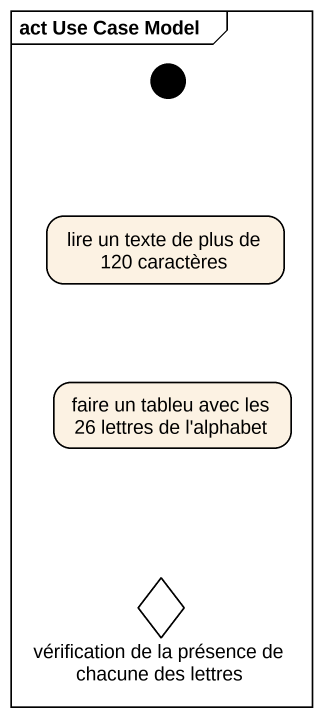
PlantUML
@startuml
mainframe act Use Case Model
hide empty description
state initial1 <<start>>
state "lire un texte de plus de 120 caractères" as lire_un_texte_de_plus_de
state "faire un tableu avec les 26 lettres de l'alphabet" as faire_un_tableu_avec_les_26
state "vérification de la présence de chacune des lettres" as vérification_de_la_présence <<choice>>
@enduml
